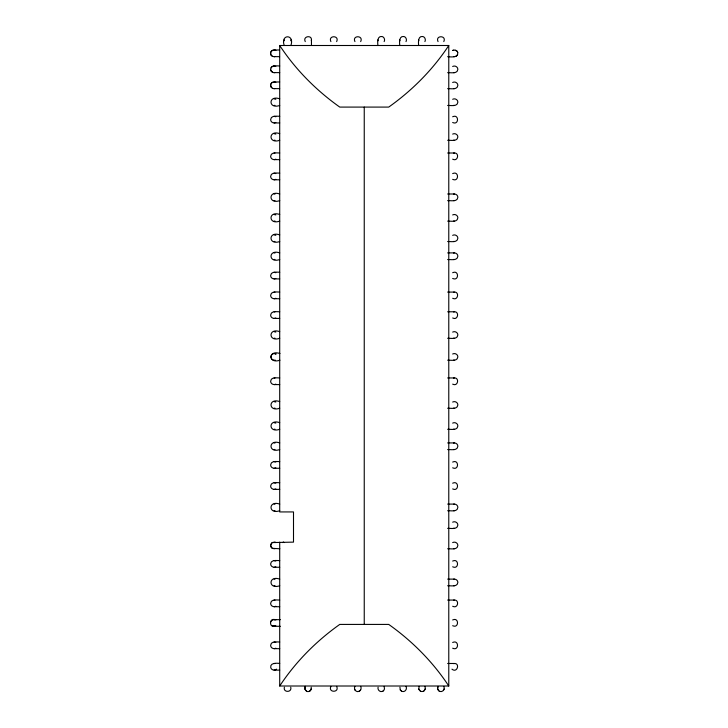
<?xml version="1.0" encoding="UTF-8"?>
<svg xmlns="http://www.w3.org/2000/svg" width="728" height="728" viewBox="0 0 728 728"><rect width="100%" height="100%" fill="white"/><g stroke="black" fill="none" stroke-linecap="round" stroke-linejoin="round"><path stroke-width="1.09" d="M284.239 45.509C280.116 33.907 295.004 33.907 290.882 45.509M290.763 40.768L290.882 39.876M311.347 40.768C312.831 34.498 302.247 35.972 305.26 41.605M284.348 687.232C282.846 692.747 292.274 692.747 290.763 687.232M377.95 45.509C377.432 42.497 377.186 35.59 382.127 36.518C384.229 37.092 385.203 39.749 384.147 41.605M399.809 45.509C399.299 42.497 399.044 35.59 403.995 36.518C406.088 37.092 407.07 39.749 406.006 41.605M418.709 45.509C418.2 42.497 417.945 35.59 422.886 36.518C424.988 37.092 425.971 39.749 424.906 41.605M378.078 687.232C377.35 689.589 379.707 692.219 382.145 691.482M399.936 687.232L400.264 689.862L401.483 691.136M424.333 690.581L425.352 688.124L424.861 686.395M438.575 690.581L437.692 689.025L438.047 686.395M437.601 688.124L437.719 687.232M440.04 691.482C442.87 692.346 445.309 688.825 443.78 686.395M270.734 52.489L270.734 54.209M270.616 69.342C270.825 64.838 276.813 65.93 279.716 65.984M272.345 88.215L271.034 86.969L270.689 84.448M270.616 85.34C270.507 82.746 273.692 81.199 275.821 82.464M270.734 545.454L271.744 543.097M336.654 41.605C339.776 35.144 327.773 35.144 330.894 41.605M360.688 41.605C363.809 35.144 351.806 35.144 354.936 41.605M443.798 41.605C446.919 35.144 434.925 35.144 438.047 41.605M305.159 686.395L304.832 689.025L306.479 691.136M305.26 686.395L304.932 689.025L305.787 690.581M311.347 689.025L309.8 691.136L308.035 691.6M330.894 686.395C327.773 692.856 339.776 692.856 336.654 686.395M354.936 686.395C353.626 688.506 355.273 691.645 357.812 691.6M357.785 691.6C360.342 691.655 361.962 688.524 360.66 686.395M419.11 686.395L418.818 689.025L420.365 691.136M424.861 689.862L425.197 689.025M443.78 689.862L444.107 689.025M447.629 56.693C450.759 56.948 458.64 57.976 457.748 52.489M270.734 621.967L271.08 621.166M448.776 45.5C432.914 69.606 412.239 90.409 388.725 107.089L339.758 107.089C316.243 90.409 295.568 69.606 279.707 45.5L448.776 45.5L448.776 686.004L279.707 686.004L279.707 542.123M279.707 686.004C295.568 661.898 316.243 641.095 339.758 624.415L388.725 624.415C412.239 641.095 432.914 661.898 448.776 686.004M360.132 690.581L360.66 689.862M383.62 690.581L384.493 689.025L384.147 686.395M270.943 51.67L272.217 50.45L274.083 50.023M271.08 67.686L271.626 66.994M271.08 83.684L271.626 82.992M457.402 55.01L456.137 56.22M309.7 691.136L310.911 689.862L311.247 687.232M382.928 691.136L383.629 690.581M423.651 691.136L424.379 690.581M271.626 620.484L273.191 619.619M276.54 669.15C274.784 670.907 271.38 670.106 270.734 667.658C269.797 662.717 276.713 662.971 279.725 663.481M358.64 691.482L359.441 691.136M382.127 691.482L382.946 691.136M422.85 691.482L423.687 691.136M273.191 50.141C270.752 50.687 269.478 54.009 271.626 55.692M272.345 66.466L274.083 66.02M272.345 82.464L273.191 82.137M453.499 50.141L452.661 50.469L454.399 50.023L456.856 51.024M275.821 122.504C273.692 123.769 270.579 122.168 270.616 119.629C270.907 115.151 276.813 116.271 279.725 116.307M452.661 66.466C454.791 65.202 457.903 66.803 457.866 69.342C457.421 74.274 450.741 72.427 447.629 72.663M452.661 82.464C454.791 81.199 457.903 82.801 457.866 85.34C457.421 90.272 450.741 88.425 447.629 88.661M275.821 159.204C273.692 160.46 270.579 158.868 270.616 156.329C270.907 151.852 276.813 152.971 279.725 153.007M452.661 99.272C454.791 98.007 457.903 99.6 457.866 102.148C457.421 107.08 450.741 105.232 447.629 105.469M275.821 179.343C273.692 180.608 270.579 179.015 270.616 176.467C270.907 171.99 276.813 173.109 279.725 173.146M452.661 116.753C459.122 113.632 459.122 125.626 452.661 122.504M452.661 134.098C454.791 132.833 457.903 134.425 457.866 136.973C457.421 141.905 450.741 140.058 447.629 140.295M452.661 173.592C459.122 170.47 459.122 182.464 452.661 179.343M275.821 278.451C273.692 279.716 270.579 278.123 270.616 275.575C270.907 271.107 276.813 272.217 279.725 272.254M452.661 214.933C454.791 213.677 457.903 215.27 457.866 217.809C457.421 222.75 450.741 220.903 447.629 221.13M275.821 298.28C273.692 299.536 270.579 297.943 270.616 295.404C270.907 290.927 276.813 292.046 279.725 292.083M452.661 235.335C454.791 234.07 457.903 235.672 457.866 238.211C457.421 243.152 450.741 241.296 447.629 241.532M275.821 317.981C273.692 319.246 270.579 317.654 270.616 315.106C270.907 310.638 276.813 311.748 279.725 311.784M452.661 272.7C459.122 269.578 459.122 281.572 452.661 278.451M273.428 353.671C270.106 354.299 270.106 359.45 273.428 360.087M275.821 384.147C273.692 385.403 270.579 383.811 270.616 381.272C270.907 376.795 276.813 377.914 279.725 377.95M452.661 332.086C454.791 330.821 457.903 332.423 457.866 334.962C457.421 339.903 450.741 338.056 447.629 338.283M452.661 353.999C454.791 352.734 457.903 354.336 457.866 356.875C457.421 361.807 450.741 359.96 447.629 360.196M275.821 467.822C273.692 469.087 270.579 467.494 270.616 464.946C270.907 460.478 276.813 461.598 279.725 461.625M452.661 402.038C454.791 400.773 457.903 402.375 457.866 404.914C457.421 409.855 450.741 408.008 447.629 408.235M275.821 488.934C273.692 490.199 270.579 488.597 270.616 486.058C270.907 481.581 276.813 482.7 279.725 482.737M452.661 423.105C454.791 421.84 457.903 423.432 457.866 425.98C457.421 430.912 450.741 429.065 447.629 429.302M452.661 462.071C459.122 458.949 459.122 470.943 452.661 467.822M272.345 542.569L293.502 542.123L293.502 511.93L279.707 511.93L279.707 45.5M273.309 542.242C270.707 542.678 269.779 546.073 271.744 547.802M282.5 542.569L283.456 542.242M452.661 483.183C459.122 480.061 459.122 492.055 452.661 488.934M275.821 566.812C273.692 568.077 270.579 566.484 270.616 563.936C270.907 559.468 276.813 560.587 279.725 560.615M452.661 522.176C454.791 520.911 457.903 522.504 457.866 525.052C457.421 529.984 450.741 528.137 447.629 528.373M275.821 606.269C273.692 607.534 270.579 605.933 270.616 603.394C270.907 598.917 276.813 600.036 279.725 600.072M452.661 542.569C454.791 541.304 457.903 542.897 457.866 545.445C457.421 550.377 450.741 548.53 447.629 548.766M275.821 625.707C268.878 629.456 268.696 616.662 275.821 619.956M452.661 561.06C459.122 557.939 459.122 569.942 452.661 566.812M275.821 648.22C273.692 649.485 270.579 647.893 270.616 645.345C270.907 640.877 276.813 641.996 279.725 642.032M452.661 619.956C459.122 616.825 459.122 628.828 452.661 625.707M452.661 642.469C459.122 639.348 459.122 651.351 452.661 648.22M422.886 691.482L421.13 691.482M274.847 56.538L273.956 56.648L279.588 56.648M274.984 56.556L273.055 56.538M274.984 72.554L274.074 72.618L279.716 72.618M274.984 88.552L274.037 88.625L279.679 88.625M279.725 98.826C268.122 94.695 268.122 109.591 279.725 105.469M274.083 105.469L274.984 105.351M279.725 133.652C268.122 129.52 268.122 144.417 279.725 140.295M274.083 140.295L274.984 140.176M453.499 153.117C459.768 151.624 458.303 162.217 452.661 159.204M279.725 193.994C268.122 189.871 268.122 204.759 279.725 200.637M274.083 200.637L274.984 200.528M279.725 214.496C268.122 210.365 268.122 225.261 279.725 221.13M453.499 194.112C455.546 193.539 457.885 195.14 457.866 197.315C457.421 202.248 450.741 200.4 447.629 200.637M274.083 221.13L274.984 221.021M279.725 234.889C268.122 230.767 268.122 245.664 279.725 241.532M274.083 241.532L274.984 241.423M279.725 252.898C268.122 248.776 268.122 263.673 279.725 259.541M274.083 259.541L274.984 259.432M453.499 253.016C455.546 252.443 457.885 254.045 457.866 256.22C457.421 261.152 450.741 259.305 447.629 259.541M453.499 292.192C459.768 290.7 458.303 301.292 452.661 298.28M279.725 331.64C268.122 327.518 268.122 342.415 279.725 338.283M453.499 311.903C459.768 310.41 458.303 321.002 452.661 317.981M274.083 338.283L274.984 338.174M274.083 360.196L275.22 360.087M453.499 378.06C459.768 376.567 458.303 387.159 452.661 384.147M279.725 401.592C268.122 397.47 268.122 412.366 279.725 408.235M274.083 408.235L274.984 408.126M279.725 422.659C268.122 418.527 268.122 433.424 279.725 429.302M274.083 429.302L274.984 429.183M279.725 442.924C268.122 438.802 268.122 453.699 279.725 449.567M274.083 449.567L274.984 449.458M453.499 443.043C455.546 442.469 457.885 444.071 457.866 446.246C457.421 451.178 450.741 449.331 447.629 449.567M279.725 504.095C268.122 499.972 268.122 514.86 279.725 510.738M274.083 510.738L274.984 510.619M453.499 504.204C455.546 503.63 457.885 505.232 457.866 507.416C457.421 512.348 450.741 510.501 447.629 510.738M283.338 542.233L284.357 542.569M274.083 548.766L275.102 548.657M279.725 579.115C268.122 574.993 268.122 589.889 279.725 585.758M274.083 585.758L274.984 585.649M453.499 579.233C455.546 578.66 457.885 580.261 457.866 582.436C457.421 587.369 450.741 585.521 447.629 585.758M453.499 600.181C459.768 598.689 458.303 609.281 452.661 606.269M274.984 626.035L272.345 625.707M453.499 663.59C460.578 662.198 457.348 673.773 451.942 669.15M279.588 50.005L273.956 50.005L275.821 50.469M279.679 81.982L274.037 81.982L274.938 82.1M274.083 122.95L279.725 122.95M447.629 153.007L454.399 153.007M274.083 159.641L279.725 159.641M274.083 179.789L279.725 179.789M447.629 193.994L454.399 193.994M447.629 252.898L454.399 252.898M274.083 278.897L279.725 278.897M447.629 292.083L454.399 292.083M274.083 298.717L279.725 298.717M447.629 311.784L454.399 311.784M274.083 318.427L279.725 318.427M279.962 353.553C268.05 349.385 268.05 364.364 279.962 360.196M447.629 377.95L454.399 377.95M274.083 384.584L279.725 384.584M447.629 442.924L454.399 442.924M274.083 468.268L279.725 468.268M274.083 489.38L279.725 489.38M447.629 504.095L454.399 504.095M279.843 548.766L272.345 548.32M274.083 567.258L279.725 567.258M447.629 579.115L454.399 579.115M447.629 600.072L454.399 600.072M274.083 606.715L279.725 606.715M280.371 619.665L273.601 619.665L274.501 619.774M273.601 626.298L280.371 626.298M274.083 648.666L279.725 648.666M447.629 663.481L454.399 663.481M274.083 670.124L279.725 670.124M453.499 56.556L454.399 56.693M453.499 72.554L454.399 72.663M453.499 88.552L454.399 88.661M274.074 65.984L275.821 66.466M273.173 72.509L274.083 72.663M453.499 105.351L454.399 105.469M273.137 88.516L274.083 88.661M274.083 98.826L275.821 99.272M274.083 116.307L275.821 116.753M453.499 140.176L454.399 140.295M274.083 133.652L275.821 134.098M274.083 153.007L274.984 153.117M274.083 173.146L275.821 173.592M453.499 200.528L454.399 200.637M274.083 193.994L274.984 194.112M453.499 221.021L454.399 221.13M274.083 214.496L275.821 214.933M453.499 241.423L454.399 241.532M274.083 234.889L275.821 235.335M453.499 259.432L454.399 259.541M274.083 252.898L274.984 253.016M274.083 272.254L275.821 272.7M274.083 292.083L274.984 292.192M274.083 311.784L274.984 311.903M453.499 338.174L454.399 338.283M274.083 331.64L275.821 332.086M453.499 360.087L454.399 360.196M274.083 353.553L276.058 353.999M274.083 377.95L274.984 378.06M453.499 408.126L454.399 408.235M274.083 401.592L275.821 402.038M453.499 429.183L454.399 429.302M274.083 422.659L275.821 423.105M453.499 449.458L454.399 449.567M274.083 442.924L274.984 443.043M274.083 461.625L275.821 462.071M274.083 482.737L275.821 483.183M453.499 510.619L454.399 510.738M274.083 504.095L274.984 504.204M453.499 528.255L454.399 528.373M453.499 548.648L454.399 548.766M274.083 542.123L275.102 542.242M274.083 560.615L275.821 561.06M453.499 585.649L454.399 585.758M274.083 579.115L274.984 579.233M274.083 600.072L274.984 600.181M274.083 642.032L275.821 642.469M274.083 663.481L274.984 663.59M402.275 691.482C405.096 692.346 407.516 688.825 406.006 686.395M307.18 691.482L308.135 691.6M455.3 50.159L456.137 50.496M274.847 50.123L275.685 50.45M272.217 56.202L273.191 56.556M270.598 69.297L271.08 71.007L273.191 72.554M272.299 88.179L273.191 88.552M274.984 353.671L275.821 353.999M274.984 542.233L275.939 542.569M273.309 548.657L271.626 547.793L270.734 546.3M439.239 691.136L440.067 691.482M420.329 691.136L421.166 691.482M401.474 691.136L402.284 691.482M306.379 691.136L307.28 691.482M272.345 56.22L270.943 54.991M271.617 71.644L272.336 72.172M438.547 690.581L439.266 691.136M456.856 50.996L457.402 51.706M400.264 689.862L400.791 690.581M354.936 689.862L355.464 690.581M457.402 51.688L457.748 52.507M270.716 70.161L271.071 70.962M270.734 86.204L271.08 87.005M437.719 689.025L438.047 689.862M418.818 689.025L419.155 689.862M418.709 39.876L418.818 40.768M399.809 39.876L399.927 40.768M377.95 39.876L378.06 40.768M284.239 39.876L284.348 40.768M364.246 107.089L364.246 624.415M311.457 39.876L311.457 45.509"/></g></svg>
